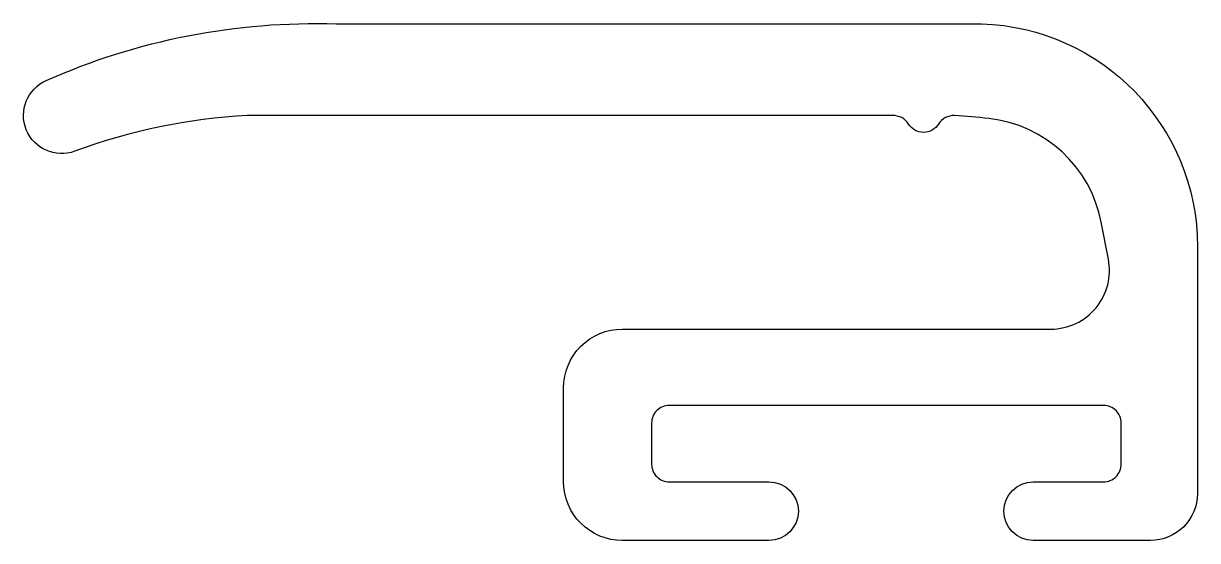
# Model space of a CAD drawing. Extents: x 387.9 to 407.9, y -49.3 to -40.5.
import ezdxf

# ---------------------------------------------------------------- set-up
doc = ezdxf.new("R2010")
doc.units = 0
doc.layers.get('0').update_dxf_attribs({"linetype": 'CONTINUOUS'})

msp = doc.modelspace()

# ---------------------------------------------------------------- linework, layer by layer
msp.add_lwpolyline([(405.104, -48.26), (406.304, -48.26, 0.414214), (406.604, -47.96), (406.604, -47.26, 0.414214), (406.304, -46.96), (398.904, -46.96, 0.414214), (398.604, -47.26), (398.604, -47.96, 0.414214), (398.904, -48.26), (400.604, -48.26, -1), (400.604, -49.26), (398.104, -49.26, -0.414214), (397.104, -48.26), (397.104, -46.66, -0.414214), (398.104, -45.66), (405.404, -45.66, 0.471531), (406.386, -44.469), (406.264, -43.841, 0.327979), (404.349, -42.074, 0.014669), (403.764, -42.025, 0.275085), (403.492, -42.168, -0.560026), (402.981, -42.168, 0.275085), (402.709, -42.025), (391.716, -42.025, 0.07538), (388.779, -42.631, -0.968612), (388.291, -41.427, -0.112789), (393.231, -40.462), (404.225, -40.462, -0.404939), (407.904, -44.26), (407.904, -48.46, -0.414214), (407.104, -49.26), (405.104, -49.26, -1)], format="xyb", close=True)

doc.saveas('drawing.dxf')
